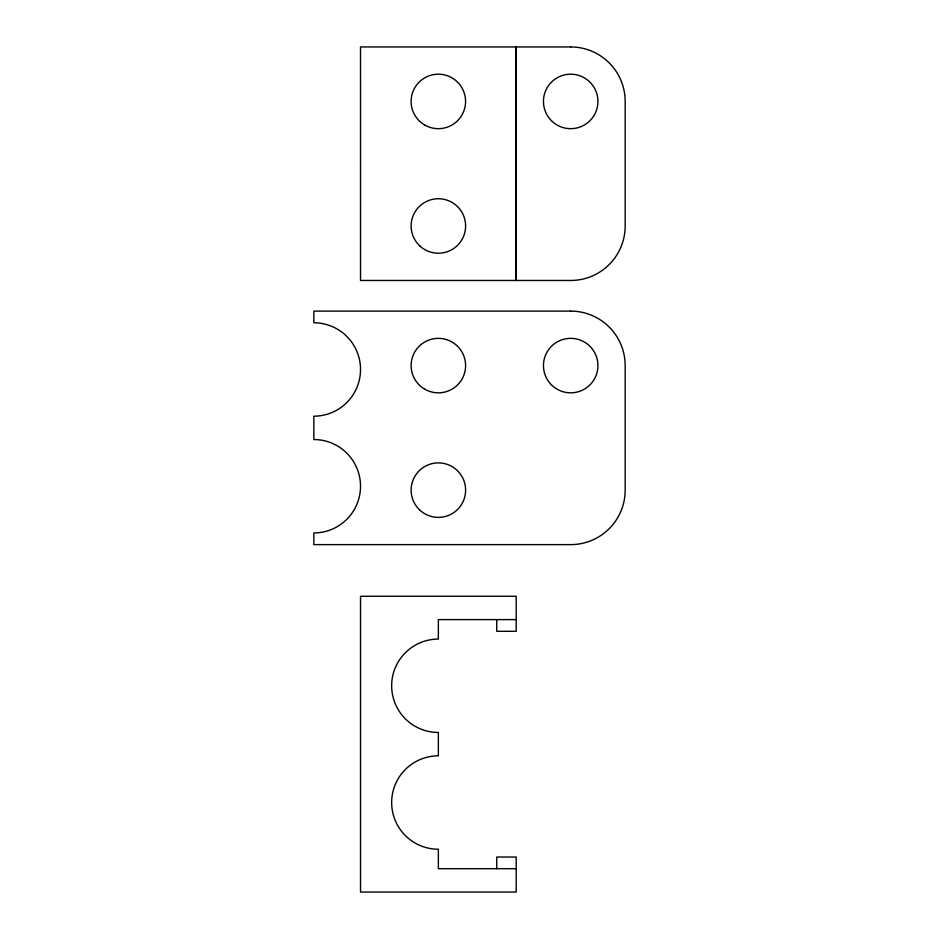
<?xml version="1.0" encoding="UTF-8"?>
<svg xmlns="http://www.w3.org/2000/svg" width="939" height="939" viewBox="0 0 939 939"><rect width="100%" height="100%" fill="white"/><g stroke="black" fill="none" stroke-linecap="round" stroke-linejoin="round"><path stroke-width="1.41" d="M516.204 619.611L438.36 619.611L438.36 639.072A46.704 46.704 0 0 0 391.657 685.775A46.704 46.704 0 0 0 438.36 732.479L438.36 755.836A46.704 46.704 0 0 0 391.657 802.54A46.704 46.704 0 0 0 438.36 849.243L438.36 868.692L516.204 868.692M496.743 619.611L496.743 631.29L516.204 631.29L516.204 596.265L360.529 596.265L360.529 892.05L516.204 892.05L516.204 857.025L496.743 857.025L496.743 868.692M570.689 46.95L360.506 46.95L360.529 280.468L570.689 280.468A54.485 54.485 0 0 0 625.174 225.982L625.174 101.435A54.485 54.485 0 0 0 570.689 46.95M570.689 311.102L313.826 311.102L313.826 322.781A46.704 46.704 0 0 1 360.529 369.485A46.704 46.704 0 0 1 313.826 416.188L313.826 439.534A46.704 46.704 0 0 1 360.529 486.238A46.704 46.704 0 0 1 313.826 532.941L313.826 544.62L570.689 544.62A54.485 54.485 0 0 0 625.174 490.135L625.174 365.588A54.485 54.485 0 0 0 570.689 311.102M516.204 280.468L516.204 46.95L516.18 280.468M551.428 120.697A27.243 27.243 0 0 0 597.004 108.49A27.243 27.243 0 0 0 563.635 75.12A27.243 27.243 0 0 0 551.428 120.697M551.428 384.849A27.243 27.243 0 0 0 597.004 372.642A27.243 27.243 0 0 0 563.635 339.272A27.243 27.243 0 0 0 551.428 384.849M419.933 246.041A27.243 27.243 0 0 0 464.958 231.921A27.243 27.243 0 0 0 430.215 199.984A27.243 27.243 0 0 0 419.933 246.041M424.721 125.028A27.243 27.243 0 0 0 465.58 101.435A27.243 27.243 0 0 0 424.721 77.843A27.243 27.243 0 0 0 424.721 125.028M424.745 389.18A27.243 27.243 0 0 0 465.603 365.588A27.243 27.243 0 0 0 424.745 341.996A27.243 27.243 0 0 0 424.745 389.18M419.933 510.194A27.243 27.243 0 0 0 464.958 496.062A27.243 27.243 0 0 0 430.215 464.136A27.243 27.243 0 0 0 419.933 510.194"/></g></svg>
